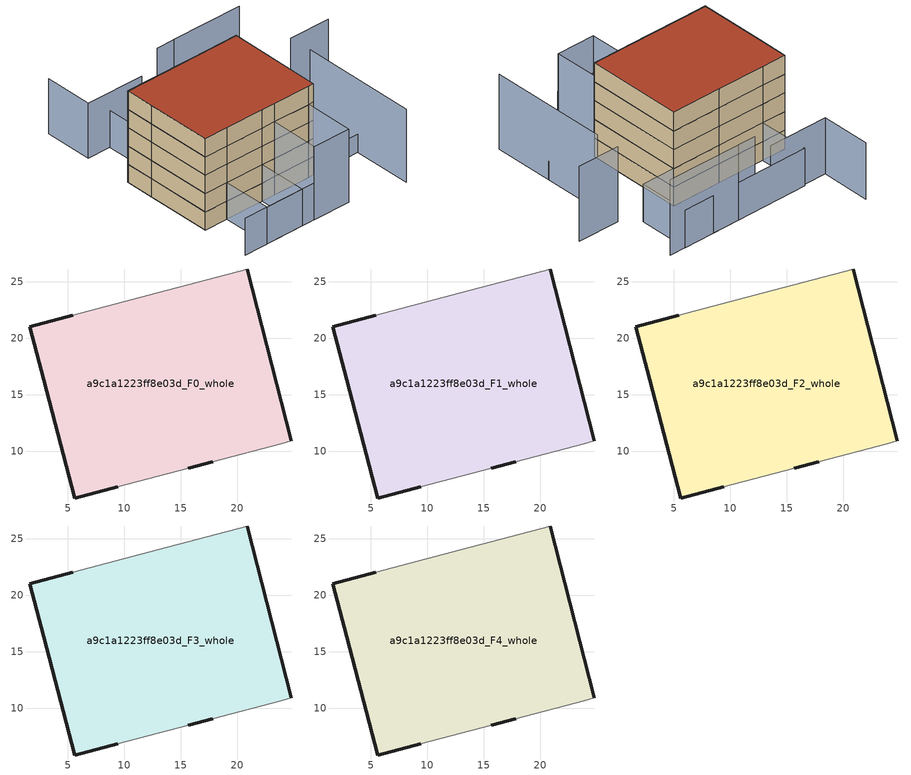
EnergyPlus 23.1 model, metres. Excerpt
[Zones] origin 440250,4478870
a9c1a1223ff8e03d_F0_whole
 floor ground (EU_floor_Construction): 23.91,10.67 24.79,10.93 20.91,26.14 12.96,24.04 5.46,22.05 1.63,21.04 2.86,16.33 5.6,5.88 9.41,6.89 15.67,8.51 17.84,9.08 z0
 wall outside (EU_wall_Construction): 20.91,26.14 24.79,10.93 / 17.84,9.08 15.67,8.51 / 9.41,6.89 5.6,5.88 2.86,16.33 1.63,21.04 5.46,22.05 z0:3
 wall adiabatic (EU_wall_Construction): 5.46,22.05 12.96,24.04 20.91,26.14 / 24.79,10.93 23.91,10.67 17.84,9.08 / 15.67,8.51 9.41,6.89 z0:3
a9c1a1223ff8e03d_F1_whole
 floor to a9c1a1223ff8e03d_F0_whole (EU_floor_Construction): 23.91,10.67 24.79,10.93 20.9,26.14 12.96,24.04 5.46,22.05 1.63,21.04 2.86,16.33 5.6,5.88 9.41,6.89 15.67,8.51 17.83,9.08 z3
 wall outside (EU_wall_Construction): 20.91,26.14 24.79,10.93 / 17.84,9.08 15.67,8.51 / 9.41,6.89 5.6,5.88 2.86,16.33 1.63,21.04 5.46,22.05 z3:6
 wall adiabatic (EU_wall_Construction): 5.46,22.05 12.96,24.04 20.91,26.14 / 24.79,10.93 23.91,10.67 17.84,9.08 / 15.67,8.51 9.41,6.89 z3:6
a9c1a1223ff8e03d_F2_whole
 floor to a9c1a1223ff8e03d_F1_whole (EU_floor_Construction): 23.91,10.67 24.79,10.93 20.9,26.14 12.96,24.04 5.46,22.05 1.63,21.04 2.86,16.33 5.6,5.88 9.41,6.89 15.67,8.51 17.83,9.08 z6
 wall outside (EU_wall_Construction): 20.91,26.14 24.79,10.93 / 17.84,9.08 15.67,8.51 / 9.41,6.89 5.6,5.88 2.86,16.33 1.63,21.04 5.46,22.05 z6:9
 wall adiabatic (EU_wall_Construction): 5.46,22.05 12.96,24.04 20.91,26.14 / 24.79,10.93 23.91,10.67 17.84,9.08 / 15.67,8.51 9.41,6.89 z6:9
a9c1a1223ff8e03d_F3_whole
 floor to a9c1a1223ff8e03d_F2_whole (EU_floor_Construction): 23.91,10.67 24.79,10.93 20.9,26.14 12.96,24.04 5.46,22.05 1.63,21.04 2.86,16.33 5.6,5.88 9.41,6.89 15.67,8.51 17.83,9.08 z9
 wall outside (EU_wall_Construction): 20.91,26.14 24.79,10.93 / 17.84,9.08 15.67,8.51 / 9.41,6.89 5.6,5.88 2.86,16.33 1.63,21.04 5.46,22.05 z9:12
 wall adiabatic (EU_wall_Construction): 5.46,22.05 12.96,24.04 20.91,26.14 / 24.79,10.93 23.91,10.67 17.84,9.08 / 15.67,8.51 9.41,6.89 z9:12
a9c1a1223ff8e03d_F4_whole
 floor to a9c1a1223ff8e03d_F3_whole (EU_floor_Construction): 23.91,10.67 24.79,10.93 20.9,26.14 12.96,24.04 5.46,22.05 1.63,21.04 2.86,16.33 5.6,5.88 9.41,6.89 15.67,8.51 17.83,9.08 z12
 wall outside (EU_wall_Construction): 20.91,26.14 24.79,10.93 / 17.84,9.08 15.67,8.51 / 9.41,6.89 5.6,5.88 2.86,16.33 1.63,21.04 5.46,22.05 z12:15
 wall adiabatic (EU_wall_Construction): 5.46,22.05 12.96,24.04 20.91,26.14 / 24.79,10.93 23.91,10.67 17.84,9.08 / 15.67,8.51 9.41,6.89 z12:15
 roof outside (EU_roof_Construction): 20.91,26.14 24.79,10.93 23.91,10.67 17.84,9.08 15.67,8.51 9.41,6.89 5.6,5.88 2.86,16.33 1.63,21.04 5.46,22.05 12.96,24.04 z15
shading: 7.62,-1.91 26.02,2.92 / 15.66,8.55 17.74,0.74 / 17.74,0.74 11.5,-0.93 / 11.5,-0.93 9.41,6.89 / 9.41,6.89 15.66,8.55 / 26.19,27.57 5.48,21.96 / 5.48,21.96 3.33,29.91 / 3.33,29.91 24.03,35.52 / 24.03,35.52 26.19,27.57 z0:6; 23.9,10.7 32.66,12.98 z0:3; 35.12,3.53 30.23,22.25 / 14.93,33.03 11.99,32.24 / 35.82,27.7 29.14,25.99 / 26.59,36.12 14.86,33.09 / 19.88,1.29 17.83,9.09 / 17.83,9.09 23.94,10.69 / 23.94,10.69 25.99,2.89 / 25.99,2.89 19.88,1.29 z0:12; 9.04,31.17 -0.4,28.7 / -0.4,28.7 -2.42,36.45 z0:9
[Building]
EU S2 Campaign: North Axis=0; Terrain=City; Solar Distribution=FullExterior
[Site:Location]
Madrid: Latitude=40.5; Longitude=-3.5; Time Zone=1; Elevation=609
[SizingPeriod:WeatherFileDays]
AnnualSizingPeriod: Begin Month=1; Begin Day of Month=1; End Month=12; End Day of Month=31; Day of Week for Start Day=Monday; Use Weather File Daylight Saving Period=No; Use Weather File Rain and Snow Indicators=No
[MATERIAL]
EU_InternalMass_Material: Roughness=MediumRough; Thickness=0.1; Conductivity=1; Density=1800; Specific Heat=900; Thermal Absorptance=0.9; Solar Absorptance=0.7; Visible Absorptance=0.7
[MATERIAL:NOMASS] Roughness=MediumRough; Thermal Absorptance=0.9; Solar Absorptance=0.7; Visible Absorptance=0.7
Name | Thermal Resistance
EU_wall_NoMass | 0.459673
EU_roof_NoMass | 0.495815
EU_floor_NoMass | 0.788942
[CONSTRUCTION]
EU_wall_Construction: EU_wall_NoMass
EU_roof_Construction: EU_roof_NoMass
EU_floor_Construction: EU_floor_NoMass
EU_InternalMass_Construction: EU_InternalMass_Material
[ZONE] Type=1; Multiplier=1; Ceiling Height=autocalculate; Volume=936.746; Floor Area=autocalculate; Part of Total Floor Area=Yes
a9c1a1223ff8e03d_F0_whole; a9c1a1223ff8e03d_F1_whole; a9c1a1223ff8e03d_F2_whole; a9c1a1223ff8e03d_F3_whole; a9c1a1223ff8e03d_F4_whole
[INTERNALMASS] Construction=EU_InternalMass_Construction; Surface Area=283.441
Name | Zone or ZoneList
a9c1a1223ff8e03d_F0_whole_EU_InternalMass | a9c1a1223ff8e03d_F0_whole
a9c1a1223ff8e03d_F1_whole_EU_InternalMass | a9c1a1223ff8e03d_F1_whole
a9c1a1223ff8e03d_F2_whole_EU_InternalMass | a9c1a1223ff8e03d_F2_whole
a9c1a1223ff8e03d_F3_whole_EU_InternalMass | a9c1a1223ff8e03d_F3_whole
a9c1a1223ff8e03d_F4_whole_EU_InternalMass | a9c1a1223ff8e03d_F4_whole
[OTHEREQUIPMENT] Fuel Type=Electricity; Design Level Calculation Method=Watts/Area; Power per Zone Floor Area=1; Fraction Latent=0; Fraction Radiant=0; Fraction Lost=0; Carbon Dioxide Generation Rate=0; EndUse Subcategory=EU_Step8_InternalGains
Name | Zone or ZoneList or Space or SpaceList | Schedule
EU_Step8_InternalGain_a9c1a1223ff8e03d_F0_whole_f000 | a9c1a1223ff8e03d_F0_whole | EU_Step8_GainSchedule_a9c1a1223ff8e03d_F0_whole_f000
EU_Step8_InternalGain_a9c1a1223ff8e03d_F1_whole_f000 | a9c1a1223ff8e03d_F1_whole | EU_Step8_GainSchedule_a9c1a1223ff8e03d_F1_whole_f000
EU_Step8_InternalGain_a9c1a1223ff8e03d_F2_whole_f000 | a9c1a1223ff8e03d_F2_whole | EU_Step8_GainSchedule_a9c1a1223ff8e03d_F2_whole_f000
EU_Step8_InternalGain_a9c1a1223ff8e03d_F3_whole_f000 | a9c1a1223ff8e03d_F3_whole | EU_Step8_GainSchedule_a9c1a1223ff8e03d_F3_whole_f000
EU_Step8_InternalGain_a9c1a1223ff8e03d_F4_whole_f000 | a9c1a1223ff8e03d_F4_whole | EU_Step8_GainSchedule_a9c1a1223ff8e03d_F4_whole_f000
[ZONEVENTILATION:DESIGNFLOWRATE] Schedule=EU_AlwaysOn; Design Flow Rate Calculation Method=AirChanges/Hour; Air Changes per Hour=0.719161; Ventilation Type=Natural; Fan Pressure Rise=0; Fan Total Efficiency=1; Constant Term Coefficient=1; Temperature Term Coefficient=0; Velocity Term Coefficient=0; Velocity Squared Term Coefficient=0; Minimum Indoor Temperature=-100; Maximum Indoor Temperature=100; Delta Temperature=-100; Minimum Outdoor Temperature=-100; Maximum Outdoor Temperature=100; Maximum Wind Speed=40
Name | Zone or ZoneList or Space or SpaceList
EU_ConstantAir_a9c1a1223ff8e03d_F0_whole | a9c1a1223ff8e03d_F0_whole
EU_ConstantAir_a9c1a1223ff8e03d_F1_whole | a9c1a1223ff8e03d_F1_whole
EU_ConstantAir_a9c1a1223ff8e03d_F2_whole | a9c1a1223ff8e03d_F2_whole
EU_ConstantAir_a9c1a1223ff8e03d_F3_whole | a9c1a1223ff8e03d_F3_whole
EU_ConstantAir_a9c1a1223ff8e03d_F4_whole | a9c1a1223ff8e03d_F4_whole
[HVACTEMPLATE:THERMOSTAT] Constant Heating Setpoint=20; Constant Cooling Setpoint=50
EU_HeatOnly_a9c1a1223ff8e03d_F0_whole; EU_HeatOnly_a9c1a1223ff8e03d_F1_whole; EU_HeatOnly_a9c1a1223ff8e03d_F2_whole; EU_HeatOnly_a9c1a1223ff8e03d_F3_whole; EU_HeatOnly_a9c1a1223ff8e03d_F4_whole
[HVACTEMPLATE:ZONE:IDEALLOADSAIRSYSTEM] System Availability Schedule=EU_AlwaysOn; Maximum Heating Supply Air Temperature=50; Minimum Cooling Supply Air Temperature=13; Maximum Heating Supply Air Humidity Ratio=0.0156; Minimum Cooling Supply Air Humidity Ratio=0.0077; Heating Limit=NoLimit; Cooling Limit=NoLimit; Heating Availability Schedule=EU_AlwaysOn; Cooling Availability Schedule=EU_CoolingOff; Dehumidification Control Type=ConstantSensibleHeatRatio; Cooling Sensible Heat Ratio=0.7; Dehumidification Setpoint=60; Humidification Control Type=None; Humidification Setpoint=30; Outdoor Air Method=None; Outdoor Air Flow Rate per Person=0.00944; Outdoor Air Flow Rate per Zone Floor Area=0; Outdoor Air Flow Rate per Zone=0; Demand Controlled Ventilation Type=None; Outdoor Air Economizer Type=NoEconomizer; Heat Recovery Type=None; Sensible Heat Recovery Effectiveness=0.7; Latent Heat Recovery Effectiveness=0.65
Name | Template Thermostat
a9c1a1223ff8e03d_F0_whole | EU_HeatOnly_a9c1a1223ff8e03d_F0_whole
a9c1a1223ff8e03d_F1_whole | EU_HeatOnly_a9c1a1223ff8e03d_F1_whole
a9c1a1223ff8e03d_F2_whole | EU_HeatOnly_a9c1a1223ff8e03d_F2_whole
a9c1a1223ff8e03d_F3_whole | EU_HeatOnly_a9c1a1223ff8e03d_F3_whole
a9c1a1223ff8e03d_F4_whole | EU_HeatOnly_a9c1a1223ff8e03d_F4_whole
[SIZING:ZONE] Zone Cooling Design Supply Air Temperature Input Method=SupplyAirTemperature; Zone Cooling Design Supply Air Temperature=13; Zone Heating Design Supply Air Temperature Input Method=SupplyAirTemperature; Zone Heating Design Supply Air Temperature=50; Zone Cooling Design Supply Air Humidity Ratio=0.008; Zone Heating Design Supply Air Humidity Ratio=0.008; Cooling Design Air Flow Method=DesignDay; Cooling Design Air Flow Rate=0; Cooling Minimum Air Flow per Zone Floor Area=0.000762; Cooling Minimum Air Flow=0; Cooling Minimum Air Flow Fraction=0.2; Heating Design Air Flow Method=DesignDay; Heating Design Air Flow Rate=0; Heating Maximum Air Flow per Zone Floor Area=0.002032; Heating Maximum Air Flow=0.141576; Heating Maximum Air Flow Fraction=0.3; Account for Dedicated Outdoor Air System=No; Dedicated Outdoor Air System Control Strategy=NeutralSupplyAir; Dedicated Outdoor Air Low Setpoint Temperature for Design=autosize; Dedicated Outdoor Air High Setpoint Temperature for Design=autosize; Zone Load Sizing Method=Sensible Load Only No Latent Load; Zone Latent Cooling Design Supply Air Humidity Ratio Input Method=HumidityRatioDifference; Zone Cooling Design Supply Air Humidity Ratio Difference=0.005; Zone Latent Heating Design Supply Air Humidity Ratio Input Method=HumidityRatioDifference; Zone Humidification Design Supply Air Humidity Ratio Difference=0.005
a9c1a1223ff8e03d_F0_whole; a9c1a1223ff8e03d_F1_whole; a9c1a1223ff8e03d_F2_whole; a9c1a1223ff8e03d_F3_whole; a9c1a1223ff8e03d_F4_whole
[SCHEDULE:CONSTANT]
Name | Hourly Value
EU_AlwaysOn | 1
EU_CoolingOff | 0
[SCHEDULE:FILE] Column Number=1; Rows to Skip at Top=0; Number of Hours of Data=8760; Column Separator=Comma; Interpolate to Timestep=No; Minutes per Item=60; Adjust Schedule for Daylight Savings=Yes
Name | File
EU_Step8_GainSchedule_a9c1a1223ff8e03d_F0_whole_f000 | ../../schedules/a9c1a1223ff8e03d/a9c1a1223ff8e03d_F0_whole_f000_gain.csv
EU_Step8_GainSchedule_a9c1a1223ff8e03d_F1_whole_f000 | ../../schedules/a9c1a1223ff8e03d/a9c1a1223ff8e03d_F1_whole_f000_gain.csv
EU_Step8_GainSchedule_a9c1a1223ff8e03d_F2_whole_f000 | ../../schedules/a9c1a1223ff8e03d/a9c1a1223ff8e03d_F2_whole_f000_gain.csv
EU_Step8_GainSchedule_a9c1a1223ff8e03d_F3_whole_f000 | ../../schedules/a9c1a1223ff8e03d/a9c1a1223ff8e03d_F3_whole_f000_gain.csv
EU_Step8_GainSchedule_a9c1a1223ff8e03d_F4_whole_f000 | ../../schedules/a9c1a1223ff8e03d/a9c1a1223ff8e03d_F4_whole_f000_gain.csv
